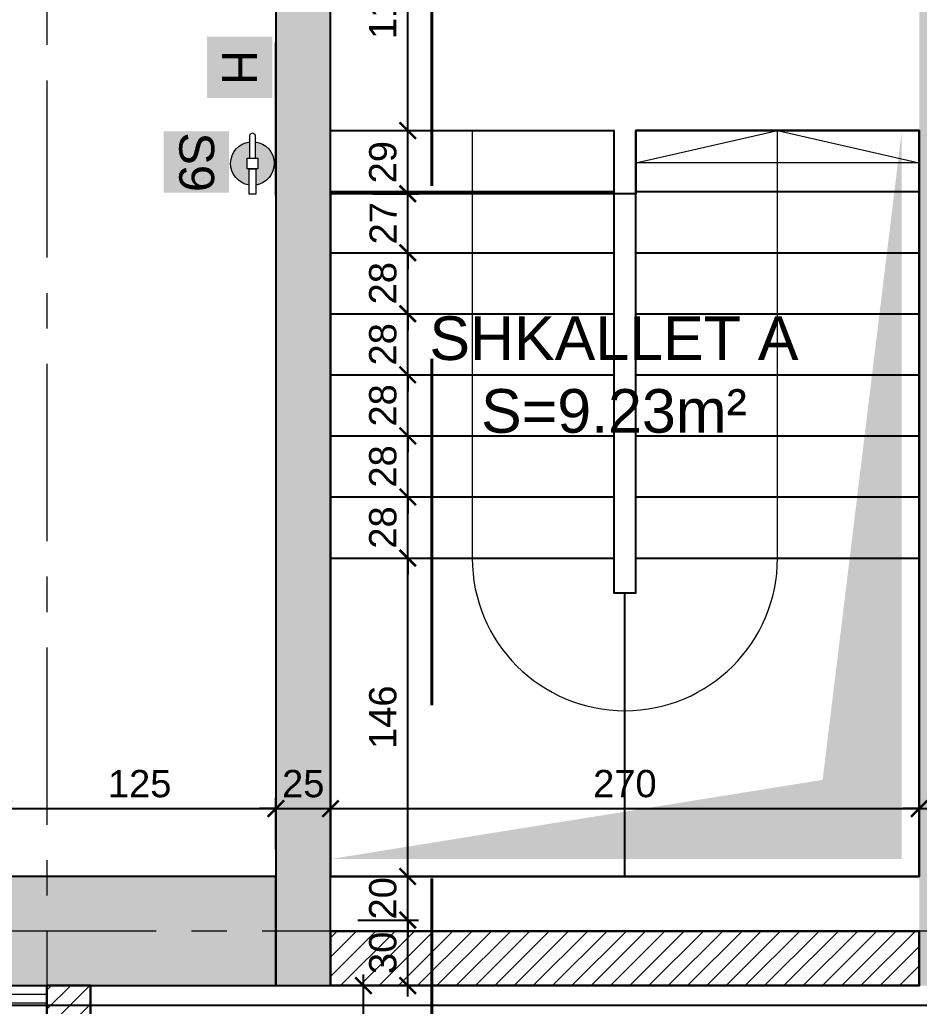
# Model space of a CAD drawing. Header units: centimetres. Extents: x 60496 to 66049, y -55119 to -48212.
# Drawn here: x 62110.5 to 62523, y -52046.9 to -51594.5 of the extents above; entities that cross this region are included whole.
import ezdxf

# ---------------------------------------------------------------- set-up
doc = ezdxf.new("R2010")
doc.units = ezdxf.units.CM
doc.header["$LTSCALE"] = 50
doc.header["$MEASUREMENT"] = 0
for name, pattern in [('AXES', [2, 1.25, -0.25, 0.25, -0.25]), ('CONTINU', [0]), ('DASHED2', [9.525, 6.35, -3.175])]:
    doc.linetypes.add(name, pattern=pattern)
doc.layers.get('0').update_dxf_attribs({"color": 8})
for name, color, linetype, lineweight in [('ARCHITECTE', 252, 'Continuous', 13), ('BETON HACHURE', 253, 'Continuous', 13), ('JOINT JEKTO', 150, 'AXES', 35), ('MACONNERIE COUPE', 7, 'Continuous', 30), ('MACONNERIE HACHURE', 253, 'Continuous', 13)]:
    doc.layers.add(name, color=color, linetype=linetype, lineweight=lineweight)
for name, color, linetype in [('AXES', 10, 'AXES'), ('BETON COUPE', 3, 'CONTINU'), ('BETON TRAME', 252, 'Continuous'), ('BETON VU', 2, 'Continuous'), ('BORD', 5, 'Continuous'), ('COTE 50ème', 1, 'Continuous'), ('OMBRE', 253, 'Continuous'), ('TEXTE', 7, 'Continuous')]:
    doc.layers.add(name, color=color, linetype=linetype)
doc.layers.add('HORS GEL COTE', color=7, linetype='Continuous', lineweight=13, true_color=0x00661a)
doc.layers.add('HYPALON', color=7, linetype='Continuous', true_color=0xffaa00)
doc.styles.add('RS_TEXT_1.50', font='arial.ttf', dxfattribs={"height": 12.5})
doc.styles.add('RS_TXT_50', font='arial.ttf', dxfattribs={"height": 12.5})
doc.linetypes.add('Zigzag', pattern='A,0.0001,[3,PROEJKTI IDEOR - KEMA INVEST1.Shx,S=0.111993,R=0,X=0,Y=-0.035278],-0.2,[131,ltypeshp.shx,S=0.2,R=0,X=-0.2,Y=0],-0.4,[131,ltypeshp.shx,S=0.2,R=180,X=0.2,Y=0],-0.2', length=0.8001)
doc.dimstyles.new('RS_50CM_LINEAIRE', dxfattribs={"dimscale": 5, "dimtxt": 12.5, "dimasz": 1.5, "dimexe": 1, "dimexo": 2.5, "dimgap": 1, "dimtad": 1, "dimdec": 1, "dimrnd": 0.5, "dimdsep": 46, "dimtxsty": 'RS_TXT_50', "dimblk1": 'ARCHTICK', "dimblk2": 'ARCHTICK', "dimsah": 1, "dimcen": 2.5, "dimdle": 1, "dimclrt": 4, "dimadec": 0, "dimazin": 2, "dimtfac": 1, "dimtdec": 1, "dimtix": 1, "dimtmove": 2, "dimatfit": 3, "dimfxl": 1, "dimtolj": 1, "dimtzin": 0, "dimarcsym": 0})

# ---------------------------------------------------------------- blocks, each defined once
blk = doc.blocks.new('A$Ce9568e5d')
at = {"layer": 'AXES', "lineweight": 5, "ltscale": 1.3}
for p, q in [((-495, 1580), (-495, -1344.97)), ((3195, -1150), (-1985, -1150))]:
    blk.add_line(p, q, dxfattribs=at)
blk = doc.blocks.new('_ArchTick')
at = {"color": 0, "linetype": 'ByBlock', "const_width": 0.15}
blk.add_lwpolyline([(-0.5, -0.5), (0.5, 0.5)], dxfattribs=at)
blk = doc.blocks.new('*D1037')
at = {"layer": 'COTE 50ème', "color": 0, "lineweight": -2, "ltscale": 0.5, "transparency": 16777216}
for p, q in [((62036.98, -51992.36), (62036.98, -51477.36)), ((62120.45, -51482.36), (62031.98, -51482.36)), ((62090.45, -51987.36), (62031.98, -51987.36))]:
    blk.add_line(p, q, dxfattribs=at)
at = {"layer": 'Defpoints', "color": 0, "ltscale": 0.5, "transparency": 16777216}
for p in [(62036.98, -51482.36), (62132.95, -51482.36), (62102.95, -51987.36)]:
    blk.add_point(p, dxfattribs=at)
at = {"layer": 'COTE 50ème', "color": 0, "lineweight": -2, "ltscale": 0.5, "transparency": 16777216, "xscale": 7.5, "yscale": 7.5, "zscale": 7.5}
for p, rotation in [((62036.98, -51482.36), 90), ((62036.98, -51987.36), 270)]:
    blk.add_blockref('_ArchTick', p, dxfattribs=dict(at, rotation=rotation))
at = {"layer": 'COTE 50ème', "color": 4, "ltscale": 0.5, "transparency": 16777216, "insert": (62025.6, -51734.86), "char_height": 12.5, "attachment_point": 5, "rotation": 90, "style": 'RS_TXT_50'}
blk.add_mtext('\\A1;505', dxfattribs=at)
blk = doc.blocks.new('*D1224')
at = {"layer": 'COTE 50ème', "color": 0, "lineweight": -2, "ltscale": 0.5, "transparency": 16777216}
for p, q in [((62268.07, -52092.36), (62268.07, -52032.36)), ((62265.45, -52037.36), (62273.07, -52037.36)), ((62192.17, -52087.36), (62273.07, -52087.36))]:
    blk.add_line(p, q, dxfattribs=at)
at = {"layer": 'Defpoints', "color": 0, "ltscale": 0.5, "transparency": 16777216}
for p in [(62252.95, -52037.36), (62268.07, -52037.36), (62179.67, -52087.36)]:
    blk.add_point(p, dxfattribs=at)
at = {"layer": 'COTE 50ème', "color": 0, "lineweight": -2, "ltscale": 0.5, "transparency": 16777216, "xscale": 7.5, "yscale": 7.5, "zscale": 7.5}
for p, rotation in [((62268.07, -52037.36), 90), ((62268.07, -52087.36), 270)]:
    blk.add_blockref('_ArchTick', p, dxfattribs=dict(at, rotation=rotation))
at = {"layer": 'COTE 50ème', "color": 4, "ltscale": 0.5, "transparency": 16777216, "insert": (62256.69, -52062.36), "char_height": 12.5, "attachment_point": 5, "rotation": 90, "style": 'RS_TXT_50'}
blk.add_mtext('\\A1;50', dxfattribs=at)
blk = doc.blocks.new('*D1225')
at = {"layer": 'COTE 50ème', "color": 0, "lineweight": -2, "ltscale": 0.5, "transparency": 16777216}
for p, q in [((62288.39, -52042.36), (62288.39, -52002.36)), ((62265.45, -52007.36), (62293.39, -52007.36)), ((62265.45, -52037.36), (62293.39, -52037.36))]:
    blk.add_line(p, q, dxfattribs=at)
at = {"layer": 'Defpoints', "color": 0, "ltscale": 0.5, "transparency": 16777216}
for p in [(62252.95, -52007.36), (62288.39, -52007.36), (62252.95, -52037.36)]:
    blk.add_point(p, dxfattribs=at)
at = {"layer": 'COTE 50ème', "color": 0, "lineweight": -2, "ltscale": 0.5, "transparency": 16777216, "xscale": 7.5, "yscale": 7.5, "zscale": 7.5}
for p, rotation in [((62288.39, -52007.36), 90), ((62288.39, -52037.36), 270)]:
    blk.add_blockref('_ArchTick', p, dxfattribs=dict(at, rotation=rotation))
at = {"layer": 'COTE 50ème', "color": 4, "ltscale": 0.5, "transparency": 16777216, "insert": (62277, -52022.36), "char_height": 12.5, "attachment_point": 5, "rotation": 90, "style": 'RS_TXT_50'}
blk.add_mtext('\\A1;30', dxfattribs=at)
blk = doc.blocks.new('*D1226')
at = {"layer": 'COTE 50ème', "color": 0, "lineweight": -2, "ltscale": 0.5, "transparency": 16777216}
for p, q in [((62288.39, -51987.36), (62288.39, -51979.86)), ((62265.45, -51987.36), (62293.39, -51987.36)), ((62288.39, -52007.36), (62288.39, -51987.36)), ((62265.45, -52007.36), (62293.39, -52007.36)), ((62288.39, -52007.36), (62288.39, -52014.86))]:
    blk.add_line(p, q, dxfattribs=at)
at = {"layer": 'Defpoints', "color": 0, "ltscale": 0.5, "transparency": 16777216}
for p in [(62252.95, -51987.36), (62288.39, -51987.36), (62252.95, -52007.36)]:
    blk.add_point(p, dxfattribs=at)
at = {"layer": 'COTE 50ème', "color": 0, "lineweight": -2, "ltscale": 0.5, "transparency": 16777216, "xscale": 7.5, "yscale": 7.5, "zscale": 7.5}
for p, rotation in [((62288.39, -51987.36), 270), ((62288.39, -52007.36), 90)]:
    blk.add_blockref('_ArchTick', p, dxfattribs=dict(at, rotation=rotation))
at = {"layer": 'COTE 50ème', "color": 4, "ltscale": 0.5, "transparency": 16777216, "insert": (62277.01, -51997.36), "char_height": 12.5, "attachment_point": 5, "rotation": 90, "style": 'RS_TXT_50'}
blk.add_mtext('\\A1;20', dxfattribs=at)
blk = doc.blocks.new('*D1227')
at = {"layer": 'COTE 50ème', "color": 0, "lineweight": -2, "ltscale": 0.5, "transparency": 16777216}
for p, q in [((62288.39, -51992.36), (62288.39, -51836.36)), ((62265.45, -51841.36), (62293.39, -51841.36)), ((62265.45, -51987.36), (62293.39, -51987.36))]:
    blk.add_line(p, q, dxfattribs=at)
at = {"layer": 'Defpoints', "color": 0, "ltscale": 0.5, "transparency": 16777216}
for p in [(62252.95, -51841.36), (62288.39, -51841.36), (62252.95, -51987.36)]:
    blk.add_point(p, dxfattribs=at)
at = {"layer": 'COTE 50ème', "color": 0, "lineweight": -2, "ltscale": 0.5, "transparency": 16777216, "xscale": 7.5, "yscale": 7.5, "zscale": 7.5}
for p, rotation in [((62288.39, -51841.36), 90), ((62288.39, -51987.36), 270)]:
    blk.add_blockref('_ArchTick', p, dxfattribs=dict(at, rotation=rotation))
at = {"layer": 'COTE 50ème', "color": 4, "ltscale": 0.5, "transparency": 16777216, "insert": (62277.01, -51914.36), "char_height": 12.5, "attachment_point": 5, "rotation": 90, "style": 'RS_TXT_50'}
blk.add_mtext('\\A1;146', dxfattribs=at)
blk = doc.blocks.new('*D1228')
at = {"layer": 'COTE 50ème', "color": 0, "lineweight": -2, "ltscale": 0.5, "transparency": 16777216}
for p, q in [((62288.39, -51813.36), (62288.39, -51805.86)), ((62272.39, -51813.36), (62293.39, -51813.36)), ((62288.39, -51841.36), (62288.39, -51813.36)), ((62265.45, -51841.36), (62293.39, -51841.36)), ((62288.39, -51841.36), (62288.39, -51848.86))]:
    blk.add_line(p, q, dxfattribs=at)
at = {"layer": 'Defpoints', "color": 0, "ltscale": 0.5, "transparency": 16777216}
for p in [(62259.89, -51813.36), (62288.39, -51813.36), (62252.95, -51841.36)]:
    blk.add_point(p, dxfattribs=at)
at = {"layer": 'COTE 50ème', "color": 0, "lineweight": -2, "ltscale": 0.5, "transparency": 16777216, "xscale": 7.5, "yscale": 7.5, "zscale": 7.5}
for p, rotation in [((62288.39, -51813.36), 270), ((62288.39, -51841.36), 90)]:
    blk.add_blockref('_ArchTick', p, dxfattribs=dict(at, rotation=rotation))
at = {"layer": 'COTE 50ème', "color": 4, "ltscale": 0.5, "transparency": 16777216, "insert": (62277.01, -51827.36), "char_height": 12.5, "attachment_point": 5, "rotation": 90, "style": 'RS_TXT_50'}
blk.add_mtext('\\A1;28', dxfattribs=at)
blk = doc.blocks.new('*D1229')
at = {"layer": 'COTE 50ème', "color": 0, "lineweight": -2, "ltscale": 0.5, "transparency": 16777216}
for p, q in [((62288.39, -51785.36), (62288.39, -51777.86)), ((62272.39, -51785.36), (62293.39, -51785.36)), ((62288.39, -51813.36), (62288.39, -51785.36)), ((62272.39, -51813.36), (62293.39, -51813.36)), ((62288.39, -51813.36), (62288.39, -51820.86))]:
    blk.add_line(p, q, dxfattribs=at)
at = {"layer": 'Defpoints', "color": 0, "ltscale": 0.5, "transparency": 16777216}
for p in [(62259.89, -51785.36), (62288.39, -51785.36), (62259.89, -51813.36)]:
    blk.add_point(p, dxfattribs=at)
at = {"layer": 'COTE 50ème', "color": 0, "lineweight": -2, "ltscale": 0.5, "transparency": 16777216, "xscale": 7.5, "yscale": 7.5, "zscale": 7.5}
for p, rotation in [((62288.39, -51785.36), 270), ((62288.39, -51813.36), 90)]:
    blk.add_blockref('_ArchTick', p, dxfattribs=dict(at, rotation=rotation))
at = {"layer": 'COTE 50ème', "color": 4, "ltscale": 0.5, "transparency": 16777216, "insert": (62277.01, -51799.36), "char_height": 12.5, "attachment_point": 5, "rotation": 90, "style": 'RS_TXT_50'}
blk.add_mtext('\\A1;28', dxfattribs=at)
blk = doc.blocks.new('*D1230')
at = {"layer": 'COTE 50ème', "color": 0, "lineweight": -2, "ltscale": 0.5, "transparency": 16777216}
for p, q in [((62288.39, -51757.36), (62288.39, -51749.86)), ((62272.39, -51757.36), (62293.39, -51757.36)), ((62288.39, -51785.36), (62288.39, -51757.36)), ((62272.39, -51785.36), (62293.39, -51785.36)), ((62288.39, -51785.36), (62288.39, -51792.86))]:
    blk.add_line(p, q, dxfattribs=at)
at = {"layer": 'Defpoints', "color": 0, "ltscale": 0.5, "transparency": 16777216}
for p in [(62259.89, -51757.36), (62288.39, -51757.36), (62259.89, -51785.36)]:
    blk.add_point(p, dxfattribs=at)
at = {"layer": 'COTE 50ème', "color": 0, "lineweight": -2, "ltscale": 0.5, "transparency": 16777216, "xscale": 7.5, "yscale": 7.5, "zscale": 7.5}
for p, rotation in [((62288.39, -51757.36), 270), ((62288.39, -51785.36), 90)]:
    blk.add_blockref('_ArchTick', p, dxfattribs=dict(at, rotation=rotation))
at = {"layer": 'COTE 50ème', "color": 4, "ltscale": 0.5, "transparency": 16777216, "insert": (62277.01, -51771.36), "char_height": 12.5, "attachment_point": 5, "rotation": 90, "style": 'RS_TXT_50'}
blk.add_mtext('\\A1;28', dxfattribs=at)
blk = doc.blocks.new('*D1231')
at = {"layer": 'COTE 50ème', "color": 0, "lineweight": -2, "ltscale": 0.5, "transparency": 16777216}
for p, q in [((62288.39, -51729.36), (62288.39, -51721.86)), ((62272.39, -51729.36), (62293.39, -51729.36)), ((62288.39, -51757.36), (62288.39, -51729.36)), ((62272.39, -51757.36), (62293.39, -51757.36)), ((62288.39, -51757.36), (62288.39, -51764.86))]:
    blk.add_line(p, q, dxfattribs=at)
at = {"layer": 'Defpoints', "color": 0, "ltscale": 0.5, "transparency": 16777216}
for p in [(62259.89, -51729.36), (62288.39, -51729.36), (62259.89, -51757.36)]:
    blk.add_point(p, dxfattribs=at)
at = {"layer": 'COTE 50ème', "color": 0, "lineweight": -2, "ltscale": 0.5, "transparency": 16777216, "xscale": 7.5, "yscale": 7.5, "zscale": 7.5}
for p, rotation in [((62288.39, -51729.36), 270), ((62288.39, -51757.36), 90)]:
    blk.add_blockref('_ArchTick', p, dxfattribs=dict(at, rotation=rotation))
at = {"layer": 'COTE 50ème', "color": 4, "ltscale": 0.5, "transparency": 16777216, "insert": (62277.01, -51743.36), "char_height": 12.5, "attachment_point": 5, "rotation": 90, "style": 'RS_TXT_50'}
blk.add_mtext('\\A1;28', dxfattribs=at)
blk = doc.blocks.new('*D1195')
at = {"layer": 'COTE 50ème', "color": 0, "lineweight": -2, "ltscale": 0.5, "transparency": 16777216}
for p, q in [((62288.39, -51701.36), (62288.39, -51693.86)), ((62272.39, -51701.36), (62293.39, -51701.36)), ((62288.39, -51729.36), (62288.39, -51701.36)), ((62272.39, -51729.36), (62293.39, -51729.36)), ((62288.39, -51729.36), (62288.39, -51736.86))]:
    blk.add_line(p, q, dxfattribs=at)
at = {"layer": 'Defpoints', "color": 0, "ltscale": 0.5, "transparency": 16777216}
for p in [(62259.89, -51701.36), (62288.39, -51701.36), (62259.89, -51729.36)]:
    blk.add_point(p, dxfattribs=at)
at = {"layer": 'COTE 50ème', "color": 0, "lineweight": -2, "ltscale": 0.5, "transparency": 16777216, "xscale": 7.5, "yscale": 7.5, "zscale": 7.5}
for p, rotation in [((62288.39, -51701.36), 270), ((62288.39, -51729.36), 90)]:
    blk.add_blockref('_ArchTick', p, dxfattribs=dict(at, rotation=rotation))
at = {"layer": 'COTE 50ème', "color": 4, "ltscale": 0.5, "transparency": 16777216, "insert": (62277.01, -51715.36), "char_height": 12.5, "attachment_point": 5, "rotation": 90, "style": 'RS_TXT_50'}
blk.add_mtext('\\A1;28', dxfattribs=at)
blk = doc.blocks.new('*D1196')
at = {"layer": 'COTE 50ème', "color": 0, "lineweight": -2, "ltscale": 0.5, "transparency": 16777216}
for p, q in [((62288.39, -51674.36), (62288.39, -51666.86)), ((62272.39, -51674.36), (62293.39, -51674.36)), ((62288.39, -51701.36), (62288.39, -51674.36)), ((62272.39, -51701.36), (62293.39, -51701.36)), ((62288.39, -51701.36), (62288.39, -51708.86))]:
    blk.add_line(p, q, dxfattribs=at)
at = {"layer": 'Defpoints', "color": 0, "ltscale": 0.5, "transparency": 16777216}
for p in [(62259.89, -51674.36), (62288.39, -51674.36), (62259.89, -51701.36)]:
    blk.add_point(p, dxfattribs=at)
at = {"layer": 'COTE 50ème', "color": 0, "lineweight": -2, "ltscale": 0.5, "transparency": 16777216, "xscale": 7.5, "yscale": 7.5, "zscale": 7.5}
for p, rotation in [((62288.39, -51674.36), 270), ((62288.39, -51701.36), 90)]:
    blk.add_blockref('_ArchTick', p, dxfattribs=dict(at, rotation=rotation))
at = {"layer": 'COTE 50ème', "color": 4, "ltscale": 0.5, "transparency": 16777216, "insert": (62277.11, -51687.86), "char_height": 12.5, "attachment_point": 5, "rotation": 90, "style": 'RS_TXT_50'}
blk.add_mtext('\\A1;27', dxfattribs=at)
blk = doc.blocks.new('*D1197')
at = {"layer": 'COTE 50ème', "color": 0, "lineweight": -2, "ltscale": 0.5, "transparency": 16777216}
for p, q in [((62288.39, -51679.36), (62288.39, -51640.36)), ((62272.39, -51645.36), (62293.39, -51645.36)), ((62272.39, -51674.36), (62293.39, -51674.36))]:
    blk.add_line(p, q, dxfattribs=at)
at = {"layer": 'Defpoints', "color": 0, "ltscale": 0.5, "transparency": 16777216}
for p in [(62259.89, -51645.36), (62288.39, -51645.36), (62259.89, -51674.36)]:
    blk.add_point(p, dxfattribs=at)
at = {"layer": 'COTE 50ème', "color": 0, "lineweight": -2, "ltscale": 0.5, "transparency": 16777216, "xscale": 7.5, "yscale": 7.5, "zscale": 7.5}
for p, rotation in [((62288.39, -51645.36), 90), ((62288.39, -51674.36), 270)]:
    blk.add_blockref('_ArchTick', p, dxfattribs=dict(at, rotation=rotation))
at = {"layer": 'COTE 50ème', "color": 4, "ltscale": 0.5, "transparency": 16777216, "insert": (62277.01, -51659.86), "char_height": 12.5, "attachment_point": 5, "rotation": 90, "style": 'RS_TXT_50'}
blk.add_mtext('\\A1;29', dxfattribs=at)
blk = doc.blocks.new('*D1198')
at = {"layer": 'COTE 50ème', "color": 0, "lineweight": -2, "ltscale": 0.5, "transparency": 16777216}
for p, q in [((62288.39, -51650.36), (62288.39, -51527.36)), ((62265.45, -51532.36), (62293.39, -51532.36)), ((62272.39, -51645.36), (62293.39, -51645.36))]:
    blk.add_line(p, q, dxfattribs=at)
at = {"layer": 'Defpoints', "color": 0, "ltscale": 0.5, "transparency": 16777216}
for p in [(62252.95, -51532.36), (62288.39, -51532.36), (62259.89, -51645.36)]:
    blk.add_point(p, dxfattribs=at)
at = {"layer": 'COTE 50ème', "color": 0, "lineweight": -2, "ltscale": 0.5, "transparency": 16777216, "xscale": 7.5, "yscale": 7.5, "zscale": 7.5}
for p, rotation in [((62288.39, -51532.36), 90), ((62288.39, -51645.36), 270)]:
    blk.add_blockref('_ArchTick', p, dxfattribs=dict(at, rotation=rotation))
at = {"layer": 'COTE 50ème', "color": 4, "ltscale": 0.5, "transparency": 16777216, "insert": (62277, -51588.86), "char_height": 12.5, "attachment_point": 5, "rotation": 90, "style": 'RS_TXT_50'}
blk.add_mtext('\\A1;113', dxfattribs=at)
blk = doc.blocks.new('*D1140')
at = {"layer": 'COTE 50ème', "color": 0, "lineweight": -2, "ltscale": 0.5, "transparency": 16777216}
for p, q in [((62102.95, -51974.86), (62102.95, -51951.24)), ((62227.95, -51974.86), (62227.95, -51951.24)), ((62097.95, -51956.24), (62232.95, -51956.24))]:
    blk.add_line(p, q, dxfattribs=at)
at = {"layer": 'Defpoints', "color": 0, "ltscale": 0.5, "transparency": 16777216}
for p in [(62227.95, -51956.24), (62102.95, -51987.36), (62227.95, -51987.36)]:
    blk.add_point(p, dxfattribs=at)
at = {"layer": 'COTE 50ème', "color": 0, "lineweight": -2, "ltscale": 0.5, "transparency": 16777216, "xscale": 7.5, "yscale": 7.5, "zscale": 7.5, "rotation": 180}
blk.add_blockref('_ArchTick', (62102.95, -51956.24), dxfattribs=at)
at = {"layer": 'COTE 50ème', "color": 0, "lineweight": -2, "ltscale": 0.5, "transparency": 16777216, "xscale": 7.5, "yscale": 7.5, "zscale": 7.5}
blk.add_blockref('_ArchTick', (62227.95, -51956.24), dxfattribs=at)
at = {"layer": 'COTE 50ème', "color": 4, "ltscale": 0.5, "transparency": 16777216, "insert": (62165.45, -51944.85), "char_height": 12.5, "attachment_point": 5, "style": 'RS_TXT_50'}
blk.add_mtext('\\A1;125', dxfattribs=at)
blk = doc.blocks.new('*D1141')
at = {"layer": 'COTE 50ème', "color": 0, "lineweight": -2, "ltscale": 0.5, "transparency": 16777216}
for p, q in [((62227.95, -51974.86), (62227.95, -51951.24)), ((62252.95, -51974.86), (62252.95, -51951.24)), ((62227.95, -51956.24), (62220.45, -51956.24)), ((62227.95, -51956.24), (62252.95, -51956.24)), ((62252.95, -51956.24), (62260.45, -51956.24))]:
    blk.add_line(p, q, dxfattribs=at)
at = {"layer": 'Defpoints', "color": 0, "ltscale": 0.5, "transparency": 16777216}
for p in [(62252.95, -51956.24), (62227.95, -51987.36), (62252.95, -51987.36)]:
    blk.add_point(p, dxfattribs=at)
at = {"layer": 'COTE 50ème', "color": 0, "lineweight": -2, "ltscale": 0.5, "transparency": 16777216, "xscale": 7.5, "yscale": 7.5, "zscale": 7.5}
blk.add_blockref('_ArchTick', (62227.95, -51956.24), dxfattribs=at)
at = {"layer": 'COTE 50ème', "color": 0, "lineweight": -2, "ltscale": 0.5, "transparency": 16777216, "xscale": 7.5, "yscale": 7.5, "zscale": 7.5, "rotation": 180}
blk.add_blockref('_ArchTick', (62252.95, -51956.24), dxfattribs=at)
at = {"layer": 'COTE 50ème', "color": 4, "ltscale": 0.5, "transparency": 16777216, "insert": (62240.45, -51944.85), "char_height": 12.5, "attachment_point": 5, "style": 'RS_TXT_50'}
blk.add_mtext('\\A1;25', dxfattribs=at)
blk = doc.blocks.new('*D1142')
at = {"layer": 'COTE 50ème', "color": 0, "lineweight": -2, "ltscale": 0.5, "transparency": 16777216}
for p, q in [((62252.95, -51974.86), (62252.95, -51951.24)), ((62522.95, -51974.86), (62522.95, -51951.24)), ((62247.95, -51956.24), (62527.95, -51956.24))]:
    blk.add_line(p, q, dxfattribs=at)
at = {"layer": 'Defpoints', "color": 0, "ltscale": 0.5, "transparency": 16777216}
for p in [(62522.95, -51956.24), (62252.95, -51987.36), (62522.95, -51987.36)]:
    blk.add_point(p, dxfattribs=at)
at = {"layer": 'COTE 50ème', "color": 0, "lineweight": -2, "ltscale": 0.5, "transparency": 16777216, "xscale": 7.5, "yscale": 7.5, "zscale": 7.5, "rotation": 180}
blk.add_blockref('_ArchTick', (62252.95, -51956.24), dxfattribs=at)
at = {"layer": 'COTE 50ème', "color": 0, "lineweight": -2, "ltscale": 0.5, "transparency": 16777216, "xscale": 7.5, "yscale": 7.5, "zscale": 7.5}
blk.add_blockref('_ArchTick', (62522.95, -51956.24), dxfattribs=at)
at = {"layer": 'COTE 50ème', "color": 4, "ltscale": 0.5, "transparency": 16777216, "insert": (62387.95, -51944.85), "char_height": 12.5, "attachment_point": 5, "style": 'RS_TXT_50'}
blk.add_mtext('\\A1;270', dxfattribs=at)
blk = doc.blocks.new('*D1143')
at = {"layer": 'COTE 50ème', "color": 0, "lineweight": -2, "ltscale": 0.5, "transparency": 16777216}
for p, q in [((62522.95, -51974.86), (62522.95, -51951.24)), ((62547.95, -51974.86), (62547.95, -51951.24)), ((62522.95, -51956.24), (62515.45, -51956.24)), ((62522.95, -51956.24), (62547.95, -51956.24)), ((62547.95, -51956.24), (62555.45, -51956.24))]:
    blk.add_line(p, q, dxfattribs=at)
at = {"layer": 'Defpoints', "color": 0, "ltscale": 0.5, "transparency": 16777216}
for p in [(62547.95, -51956.24), (62522.95, -51987.36), (62547.95, -51987.36)]:
    blk.add_point(p, dxfattribs=at)
at = {"layer": 'COTE 50ème', "color": 0, "lineweight": -2, "ltscale": 0.5, "transparency": 16777216, "xscale": 7.5, "yscale": 7.5, "zscale": 7.5}
blk.add_blockref('_ArchTick', (62522.95, -51956.24), dxfattribs=at)
at = {"layer": 'COTE 50ème', "color": 0, "lineweight": -2, "ltscale": 0.5, "transparency": 16777216, "xscale": 7.5, "yscale": 7.5, "zscale": 7.5, "rotation": 180}
blk.add_blockref('_ArchTick', (62547.95, -51956.24), dxfattribs=at)
at = {"layer": 'COTE 50ème', "color": 4, "ltscale": 0.5, "transparency": 16777216, "insert": (62535.45, -51944.85), "char_height": 12.5, "attachment_point": 5, "style": 'RS_TXT_50'}
blk.add_mtext('\\A1;25', dxfattribs=at)

msp = doc.modelspace()

# ---------------------------------------------------------------- hatches: boundary and pattern name
at = {"layer": 'BETON HACHURE', "transparency": 33554585}
h = msp.add_hatch(dxfattribs=at)
h.set_pattern_fill('ANSI37', color=256, scale=50, angle=270, style=0)
h.set_pattern_definition([(315, (-1160.4855, 19655.393), (4.4194174, 4.4194174), []), (45, (-1160.4855, 19655.393), (-4.4194174, 4.4194174), [])])
h.paths.add_polyline_path([(62772.95, -51847.22), (62797.95, -51847.22), (62797.95, -52172.22), (62772.95, -52172.22)], flags=0)
h.paths.add_polyline_path([(62772.95, -51847.22), (62797.95, -51847.22), (62797.95, -52172.22), (62772.95, -52172.22)], flags=0)
h.paths.add_polyline_path([(64952.95, -51987.36), (64952.95, -52037.36), (65032.95, -52037.36), (65032.95, -51987.36)], flags=0)
h.paths.add_polyline_path([(64572.95, -51987.36), (64572.95, -52037.36), (64652.95, -52037.36), (64652.95, -51987.36)], flags=0)
edge = h.paths.add_edge_path(flags=0)
edge.add_arc((64612.95, -50672.36), 40, 0, 360)
edge = h.paths.add_edge_path(flags=0)
edge.add_arc((64612.95, -49997.36), 40, 0, 360)
edge = h.paths.add_edge_path(flags=0)
edge.add_arc((64612.95, -51272.36), 40, 0, 360)
h.paths.add_polyline_path([(65692.87, -49527.22), (61269.11, -49527.22), (60879.82, -54263.92), (65445.45, -54713.51), (65692.87, -54713.51)])
edge = h.paths.add_edge_path(flags=0)
edge.add_arc((64612.95, -51272.36), 40, 0, 360)
h.paths.add_polyline_path([(63397.95, -49552.22), (63397.95, -49972.36), (63422.95, -49972.36), (63422.95, -49552.22), (64992.96, -49552.22), (64992.95, -51312.36), (65032.95, -51312.36), (65032.95, -49552.22), (65667.87, -49552.22), (65667.87, -53452.22), (65032.95, -53452.22), (65032.95, -52057.36), (64992.95, -52057.36), (64992.95, -53477.22), (65667.87, -53477.22), (65667.87, -54685.93), (65459.18, -54688.51), (64660.45, -54610.07), (64660.45, -54122.36), (64635.45, -54122.36), (64635.45, -54607.62), (63330.45, -54479.46), (63330.45, -54122.36), (63305.45, -54122.36), (63305.45, -54477.01), (62117.95, -54360.39), (62117.95, -54122.36), (62067.95, -54122.36), (62067.95, -54355.48), (60906.75, -54241.45), (61082.14, -52107.36), (61287.95, -52107.36), (61287.95, -52057.36), (61086.25, -52057.36), (61088.1, -52037.36), (61287.95, -52037.36), (61287.95, -51987.36), (61092.01, -51987.36), (61148.71, -51297.36), (61287.95, -51297.36), (61287.95, -51247.36), (61152.82, -51247.36), (61198.03, -50697.36), (61287.95, -50697.36), (61287.95, -50647.36), (61202.13, -50647.36), (61292.14, -49552.22), (62070.45, -49552.22), (62070.45, -49972.36), (62095.45, -49972.36), (62095.45, -49552.22)], flags=16)
h.paths.add_polyline_path([(64572.95, -51232.36), (64572.95, -51312.36), (64652.95, -51312.36), (64652.95, -51232.36)], flags=0)
at = {"layer": 'BETON TRAME', "transparency": 33554559}
h = msp.add_hatch(color=256, dxfattribs=at)
h.dxf.hatch_style = 1
h.paths.add_polyline_path([(62157.95, -51297.36), (62122.95, -51297.36), (62122.95, -50647.36), (62157.95, -50647.36), (62157.95, -50822.36), (62617.95, -50822.36), (62617.95, -50647.36), (62652.95, -50647.36), (62652.95, -51297.36), (62617.95, -51297.36), (62617.95, -50862.36), (62407.95, -50862.36), (62407.95, -51192.36), (62367.95, -51192.36), (62367.95, -50862.36), (62157.95, -50862.36)])
h.paths.add_polyline_path([(61287.95, -49972.36), (61287.95, -50022.36), (61437.95, -50022.36), (61437.95, -49972.36)])
h.paths.add_polyline_path([(62007.95, -49972.36), (62007.95, -50022.36), (62157.95, -50022.36), (62157.95, -49972.36)])
h.paths.add_polyline_path([(62617.95, -49972.36), (62617.95, -50022.36), (62767.95, -50022.36), (62767.95, -49972.36)])
h.paths.add_polyline_path([(63337.95, -49972.36), (63337.95, -50022.36), (63487.95, -50022.36), (63487.95, -49972.36)])
h.paths.add_polyline_path([(63337.95, -50647.36), (63337.95, -50697.36), (63487.95, -50697.36), (63487.95, -50647.36)])
h.paths.add_polyline_path([(61287.95, -50647.36), (61287.95, -50697.36), (61437.95, -50697.36), (61437.95, -50647.36)])
h.paths.add_polyline_path([(61287.95, -51247.36), (61287.95, -51297.36), (61437.95, -51297.36), (61437.95, -51247.36)])
h.paths.add_polyline_path([(63337.95, -51247.36), (63337.95, -51297.36), (63487.95, -51297.36), (63487.95, -51247.36)])
h.paths.add_polyline_path([(63337.95, -51987.36), (63337.95, -52037.36), (63487.95, -52037.36), (63487.95, -51987.36)])
h.paths.add_polyline_path([(61437.95, -52037.36), (61437.95, -51987.36), (61287.95, -51987.36), (61287.95, -52037.36)])
h.paths.add_polyline_path([(62102.95, -51987.36), (62102.95, -52037.36), (62227.95, -52037.36), (62227.95, -51987.36)])
h.paths.add_polyline_path([(62547.95, -51987.36), (62547.95, -52037.36), (62672.95, -52037.36), (62672.95, -51987.36)])
h.paths.add_polyline_path([(62522.95, -52037.36), (62547.95, -52037.36), (62547.95, -51532.36), (62522.95, -51532.36)])
h.paths.add_polyline_path([(62227.95, -52037.36), (62252.95, -52037.36), (62252.95, -51532.36), (62227.95, -51532.36)])
at = {"layer": 'HYPALON', "linetype": 'Continuous', "lineweight": 0, "true_color": 0xed1f24}
for points in [[(62196.27, -51602.36), (62196.27, -51630.5), (62226.24, -51630.5), (62226.24, -51602.36)], [(62176.52, -51645.76), (62176.52, -51673.9), (62206.48, -51673.9), (62206.48, -51645.76)]]:
    msp.add_hatch(color=240, dxfattribs=at).paths.add_polyline_path(points)
h = msp.add_hatch(color=240, dxfattribs=at)
edge = h.paths.add_edge_path()
edge.add_ellipse((62217.18, -51660.47), major_axis=(7.07, 7.07), ratio=1, start_angle=233.6269, end_angle=398.1079)
edge.add_line((62218.38, -51650.55), (62218.38, -51657.97))
edge.add_line((62218.38, -51657.97), (62219.68, -51657.97))
edge.add_line((62219.68, -51657.97), (62219.68, -51662.97))
edge.add_line((62219.68, -51662.97), (62218.68, -51662.97))
edge.add_line((62218.68, -51662.97), (62218.68, -51670.36))
edge = h.paths.add_edge_path()
edge.add_line((62214.68, -51657.97), (62215.98, -51657.97))
edge.add_line((62215.98, -51657.97), (62215.98, -51650.55))
edge.add_ellipse((62217.18, -51660.47), major_axis=(-7.07, 7.07), ratio=1, start_angle=-38.1079, end_angle=126.3731)
edge.add_line((62215.68, -51670.36), (62215.68, -51662.97))
edge.add_line((62215.68, -51662.97), (62214.68, -51662.97))
edge.add_line((62214.68, -51662.97), (62214.68, -51657.97))
at = {"layer": 'MACONNERIE HACHURE'}
h = msp.add_hatch(dxfattribs=at)
h.set_pattern_fill('ANSI31', color=256, scale=50, style=0)
h.set_pattern_definition([(45, (0, 9369.2044), (-4.4194174, 4.4194174), [])])
h.paths.add_polyline_path([(61287.95, -54067.36), (61312.95, -54067.36), (61312.95, -54083.38), (61287.95, -54083.63)])
h.paths.add_polyline_path([(62267.95, -50672.36), (62617.95, -50672.36), (62617.95, -50647.36), (62267.95, -50647.36)])
h.paths.add_polyline_path([(62167.95, -50672.36), (62157.95, -50672.36), (62157.95, -50647.36), (62167.95, -50647.36)])
h.paths.add_polyline_path([(63492.95, -53447.36), (63852.95, -53447.36), (63852.95, -53422.36), (63492.95, -53422.36)])
h.paths.add_polyline_path([(63402.95, -53447.36), (63392.95, -53447.36), (63392.95, -53422.36), (63402.95, -53422.36)])
h.paths.add_polyline_path([(62252.95, -52037.36), (62522.95, -52037.36), (62522.95, -52012.36), (62252.95, -52012.36)])
h.paths.add_polyline_path([(63487.95, -52082.36), (63757.95, -52082.36), (63757.95, -52057.36), (63487.95, -52057.36)])
h.paths.add_polyline_path([(61175.41, -53887.22), (60935.87, -53887.22), (60937.92, -53862.22), (61175.41, -53862.22)])
h.paths.add_polyline_path([(61287.95, -54017.36), (61287.95, -53887.22), (61265.41, -53887.22), (61265.41, -53862.22), (61312.95, -53862.22), (61312.95, -54017.36)])
h.paths.add_polyline_path([(61287.95, -54173.63), (61312.95, -54173.63), (61312.95, -54281.34), (61287.95, -54278.88)])
h.paths.add_polyline_path([(60919.84, -54067.36), (60921.89, -54042.36), (61287.95, -54042.36), (61287.95, -54067.36)])
h.paths.add_polyline_path([(65012.95, -52057.36), (65032.95, -52057.36), (65032.95, -52037.36), (65012.95, -52037.36)])
h.paths.add_polyline_path([(63467.95, -52057.36), (63487.95, -52057.36), (63487.95, -52037.36), (63467.95, -52037.36)])
h.paths.add_polyline_path([(62652.95, -52057.36), (62672.95, -52057.36), (62672.95, -52037.36), (62652.95, -52037.36)])
h.paths.add_polyline_path([(62122.95, -52087.36), (62142.95, -52087.36), (62142.95, -52037.36), (62122.95, -52037.36)])
h.paths.add_polyline_path([(63085.45, -51987.36), (63085.45, -52097.36), (63105.45, -52097.36), (63105.45, -52007.36), (63337.95, -52007.36), (63337.95, -51987.36)])
h.paths.add_polyline_path([(63085.45, -52297.36), (63105.45, -52297.36), (63105.45, -52217.36), (63462.95, -52217.36), (63462.95, -52197.36), (63105.45, -52197.36), (63105.45, -52187.36), (63085.45, -52187.36)])
h.paths.add_polyline_path([(63085.45, -52497.36), (63105.45, -52497.36), (63105.45, -52417.36), (63462.95, -52417.36), (63462.95, -52397.36), (63105.45, -52397.36), (63105.45, -52387.36), (63085.45, -52387.36)])
h.paths.add_polyline_path([(62925.45, -52797.36), (62925.45, -52787.36), (62905.45, -52787.36), (62905.45, -52797.36), (62672.95, -52797.36), (62672.95, -52817.36), (63357.95, -52817.36), (63357.95, -52797.36), (63105.45, -52797.36), (63105.45, -52787.36), (63085.45, -52787.36), (63085.45, -52797.36)])
h.paths.add_polyline_path([(62925.45, -52697.36), (62925.45, -52587.36), (62905.45, -52587.36), (62905.45, -52597.36), (62542.95, -52597.36), (62542.95, -52617.36), (62905.45, -52617.36), (62905.45, -52697.36)])
h.paths.add_polyline_path([(62925.45, -52497.36), (62925.45, -52387.36), (62905.45, -52387.36), (62905.45, -52397.36), (62542.95, -52397.36), (62542.95, -52417.36), (62905.45, -52417.36), (62905.45, -52497.36)])
h.paths.add_polyline_path([(62925.45, -52187.36), (62905.45, -52187.36), (62905.45, -52197.36), (62542.95, -52197.36), (62542.95, -52217.36), (62905.45, -52217.36), (62905.45, -52297.36), (62925.45, -52297.36)])
h.paths.add_polyline_path([(62925.45, -51977.36), (62905.45, -51977.36), (62905.45, -51987.36), (62672.95, -51987.36), (62672.95, -52007.36), (62905.45, -52007.36), (62905.45, -52097.36), (62925.45, -52097.36)])
h.paths.add_polyline_path([(62905.45, -51887.36), (62925.45, -51887.36), (62925.45, -51777.36), (62905.45, -51777.36), (62905.45, -51787.36), (62547.95, -51787.36), (62547.95, -51807.36), (62905.45, -51807.36)])
h.paths.add_polyline_path([(63852.95, -52777.36), (63877.95, -52777.36), (63877.95, -52797.36), (63852.95, -52797.36)])
h.paths.add_polyline_path([(62617.95, -51317.36), (62642.95, -51317.36), (62642.95, -51297.36), (62617.95, -51297.36)])
h.paths.add_polyline_path([(63852.95, -52677.36), (63852.95, -52637.36), (63757.95, -52637.36), (63757.95, -52562.36), (63782.95, -52562.36), (63782.95, -52627.36), (63852.95, -52627.36), (63852.95, -52541.36), (63782.95, -52541.36), (63782.95, -52516.36), (63877.95, -52516.36), (63877.95, -52677.36)])
h.paths.add_polyline_path([(62617.95, -51417.36), (62617.95, -51457.36), (62522.95, -51457.36), (62522.95, -51532.36), (62547.95, -51532.36), (62547.95, -51467.36), (62617.95, -51467.36), (62617.95, -51553.36), (62547.95, -51553.36), (62547.95, -51578.36), (62905.45, -51578.36), (62905.45, -51687.36), (62925.45, -51687.36), (62925.45, -51558.36), (62642.95, -51558.36), (62642.95, -51417.36)])
h.paths.add_polyline_path([(64672.95, -51934.86), (64652.95, -51934.86), (64652.95, -52037.36), (64952.95, -52037.36), (64952.95, -52017.36), (64672.95, -52017.36)])
h.paths.add_polyline_path([(64672.95, -51334.86), (64652.95, -51334.86), (64652.95, -51232.36), (64992.95, -51232.37), (64992.95, -51252.36), (64672.95, -51252.36)])
h.paths.add_polyline_path([(62522.95, -53323.39), (62542.95, -53323.39), (62542.95, -52847.36), (62522.95, -52847.36)])
h.paths.add_polyline_path([(62097.95, -53222.36), (62117.95, -53222.36), (62117.95, -52927.36), (62097.95, -52927.36)])
h.paths.add_polyline_path([(62201.29, -51192.36), (62157.95, -51192.36), (62157.95, -51152.36), (62201.29, -51152.36)])
h.paths.add_polyline_path([(62367.95, -51192.36), (62327.95, -51192.36), (62327.95, -51152.36), (62367.95, -51152.36)])
h.paths.add_polyline_path([(62574.62, -51192.36), (62617.95, -51192.36), (62617.95, -51152.36), (62574.62, -51152.36)])
h.paths.add_polyline_path([(62407.95, -51192.36), (62447.95, -51192.36), (62447.95, -51152.36), (62407.95, -51152.36)])
h.paths.add_polyline_path([(63809.62, -52902.36), (63852.95, -52902.36), (63852.95, -52942.36), (63809.62, -52942.36)])
h.paths.add_polyline_path([(63642.95, -52902.36), (63682.95, -52902.36), (63682.95, -52942.36), (63642.95, -52942.36)])
h.paths.add_polyline_path([(63436.29, -52902.36), (63392.95, -52902.36), (63392.95, -52942.36), (63436.29, -52942.36)])
h.paths.add_polyline_path([(63602.95, -52902.36), (63562.95, -52902.36), (63562.95, -52942.36), (63602.95, -52942.36)])
h.paths.add_polyline_path([(62356.29, -52412.36), (62332.95, -52412.36), (62332.95, -52392.36), (62356.29, -52392.36)])
h.paths.add_polyline_path([(62522.95, -52412.36), (62482.95, -52412.36), (62482.95, -52392.36), (62522.95, -52392.36)])
h.paths.add_polyline_path([(62141.29, -52412.36), (62117.95, -52412.36), (62117.95, -52392.36), (62141.29, -52392.36)])
h.paths.add_polyline_path([(62307.95, -52412.36), (62267.95, -52412.36), (62267.95, -52392.36), (62307.95, -52392.36)])
h.paths.add_polyline_path([(62097.95, -52518.36), (62117.95, -52518.36), (62117.95, -52412.36), (62097.95, -52412.36)])
h.paths.add_polyline_path([(62097.95, -52797.36), (62117.95, -52797.36), (62117.95, -52737.36), (62097.95, -52737.36)])
h.paths.add_polyline_path([(62522.95, -52797.36), (62542.95, -52797.36), (62542.95, -52412.36), (62522.95, -52412.36)])
h.paths.add_polyline_path([(63392.95, -52797.36), (63392.95, -52637.36), (63487.95, -52637.36), (63487.95, -52562.36), (63462.95, -52562.36), (63462.95, -52627.36), (63392.95, -52627.36), (63392.95, -52541.36), (63462.95, -52541.36), (63462.95, -52516.36), (63367.95, -52516.36), (63367.95, -52597.36), (63105.45, -52597.36), (63105.45, -52587.36), (63085.45, -52587.36), (63085.45, -52697.36), (63105.45, -52697.36), (63105.45, -52617.36), (63367.95, -52617.36), (63367.95, -52797.36)])
h.paths.add_polyline_path([(62157.95, -51297.36), (62157.95, -51457.36), (62252.95, -51457.36), (62252.95, -51532.36), (62227.95, -51532.36), (62227.95, -51467.36), (62157.95, -51467.36), (62157.95, -51553.36), (62227.95, -51553.36), (62227.95, -51578.36), (62132.95, -51578.36), (62132.95, -51297.36)])

# ---------------------------------------------------------------- linework, layer by layer
at = {"layer": 'ARCHITECTE'}
msp.add_lwpolyline([(62317.95, -51645.36), (62317.95, -51841.36, 1), (62457.95, -51841.36), (62457.95, -51645.36), (62522.95, -51660.15), (62392.95, -51660.15), (62457.95, -51645.36)], format="xyb", dxfattribs=at)
at = {"layer": 'BETON COUPE'}
for points in [[(62227.95, -52037.36), (62252.95, -52037.36), (62252.95, -51532.36), (62227.95, -51532.36)], [(62102.95, -51987.36), (62102.95, -52037.36), (62227.95, -52037.36), (62227.95, -51987.36)]]:
    msp.add_lwpolyline(points, close=True, dxfattribs=at)
at = {"layer": 'BETON VU'}
msp.add_lwpolyline([(62252.95, -51645.36), (62382.95, -51645.36), (62382.95, -51857.36), (62392.95, -51857.36), (62392.95, -51645.36), (62522.95, -51645.36), (62522.95, -51987.36), (62252.95, -51987.36)], close=True, dxfattribs=at)
for points in [[(62252.95, -51673.36), (62382.95, -51673.36)], [(62392.95, -51673.36), (62522.95, -51673.36)], [(62252.95, -51701.36), (62382.95, -51701.36)], [(62392.95, -51701.36), (62522.95, -51701.36)], [(62252.95, -51729.36), (62382.95, -51729.36)], [(62392.95, -51729.36), (62522.95, -51729.36)], [(62252.95, -51757.36), (62382.95, -51757.36)], [(62392.95, -51757.36), (62522.95, -51757.36)], [(62252.95, -51785.36), (62382.95, -51785.36)], [(62392.95, -51785.36), (62522.95, -51785.36)], [(62252.95, -51813.36), (62382.95, -51813.36)], [(62392.95, -51813.36), (62522.95, -51813.36)], [(62252.95, -51841.36), (62382.95, -51841.36)], [(62392.95, -51841.36), (62522.95, -51841.36)], [(62387.95, -51987.36), (62387.95, -51857.36)]]:
    msp.add_lwpolyline(points, dxfattribs=at)
at = {"layer": 'BORD'}
for points in [[(65692.87, -52046.35), (65692.87, -49527.22), (61269.11, -49527.22), (61062.07, -52046.35)], [(62252.95, -51987.36), (62522.95, -51987.36), (62522.95, -51645.36), (62392.95, -51645.36), (62392.95, -51674.36), (62252.95, -51674.36)]]:
    msp.add_lwpolyline(points, close=True, dxfattribs=at)
at = {"layer": 'HORS GEL COTE', "linetype": 'DASHED2', "lineweight": 40, "ltscale": 0.5}
msp.add_line((62299.43, -49130.71), (62299.43, -54862.41), dxfattribs=at)
at = {"layer": 'HYPALON'}
msp.add_line((62227.95, -51674.96), (62227.95, -51604.96), dxfattribs=at)
at = {"layer": 'HYPALON', "color": 240, "linetype": 'Continuous', "lineweight": 0, "true_color": 0xed1f24}
for p, q in [((62215.98, -51657.97), (62215.98, -51647.67)), ((62218.38, -51647.67), (62218.38, -51657.97)), ((62214.68, -51662.97), (62214.68, -51657.97)), ((62214.68, -51657.97), (62219.68, -51657.97)), ((62219.68, -51657.97), (62219.68, -51662.97)), ((62219.68, -51662.97), (62214.68, -51662.97)), ((62215.68, -51674.47), (62215.68, -51662.97)), ((62215.68, -51662.97), (62218.68, -51662.97)), ((62218.68, -51662.97), (62218.68, -51674.47)), ((62218.68, -51674.47), (62215.68, -51674.47))]:
    msp.add_line(p, q, dxfattribs=at)
at = {"layer": 'HYPALON', "color": 240, "linetype": 'Continuous', "lineweight": 0, "true_color": 0xed1f24, "extrusion": (0, 0, -1)}
for centre, major_axis, start_param, end_param in [((62217.18, -51647.67), (-0.849, 0.849), 5.497787, 8.63938), ((62217.18, -51660.47), (-7.07, 7.07), 4.077559, 6.948294), ((62217.18, -51660.47), (7.07, 7.07), -0.665108, 2.205626)]:
    msp.add_ellipse(centre, major_axis=major_axis, ratio=1, start_param=start_param, end_param=end_param, dxfattribs=at)
at = {"layer": 'JOINT JEKTO', "linetype": 'Zigzag', "lineweight": 5, "ltscale": 0.1}
msp.add_line((61437.95, -52045.35), (62122.95, -52045.35), dxfattribs=at)
at = {"layer": 'JOINT JEKTO', "linetype": 'ByBlock', "lineweight": 5, "ltscale": 0.1}
msp.add_lwpolyline([(61437.95, -52041.35), (62122.95, -52041.35), (62122.95, -52053.51), (61437.95, -52053.51)], close=True, dxfattribs=at)
at = {"layer": 'MACONNERIE COUPE'}
msp.add_lwpolyline([(62252.95, -52037.36), (62522.95, -52037.36), (62522.95, -52012.36), (62252.95, -52012.36)], close=True, dxfattribs=at)
at = {"layer": 'MACONNERIE COUPE', "ltscale": 0.5}
msp.add_lwpolyline([(62122.95, -52087.36), (62142.95, -52087.36), (62142.95, -52037.36), (62122.95, -52037.36)], close=True, dxfattribs=at)
at = {"layer": 'OMBRE'}
for points in [[(62514.95, -51645.36), (62514.95, -51979.36), (62478.64, -51943.05)], [(62514.95, -51979.36), (62478.64, -51943.05), (62252.95, -51979.36)]]:
    msp.add_solid(points, dxfattribs=at)

# ---------------------------------------------------------------- block references
at = {"layer": 'MACONNERIE COUPE', "lineweight": 5, "ltscale": 0.5}
msp.add_blockref('A$Ce9568e5d', (62617.95, -50862.36), dxfattribs=at)

# ---------------------------------------------------------------- texts
at = {"layer": 'HYPALON', "color": 7, "char_height": 16, "width": 185.056, "attachment_point": 5, "rotation": 270, "style": 'RS_TEXT_1.50'}
for s, insert in [('H', (62211.26, -51616.43)), ('S9', (62191.5, -51659.83))]:
    msp.add_mtext(s, dxfattribs=dict(at, insert=insert))
at = {"layer": 'TEXTE', "insert": (62382.95, -51757.36), "char_height": 20, "width": 187.8585, "attachment_point": 5, "style": 'RS_TEXT_1.50'}
msp.add_mtext('SHKALLET A\\PS=9.23m²', dxfattribs=at)

# ---------------------------------------------------------------- dimensions: what is measured, and where the dimension line sits
at = {"layer": 'COTE 50ème', "ltscale": 0.5}
for base, p1, p2, picture, middle in [((62036.98, -51482.36), (62102.95, -51987.36), (62132.95, -51482.36), '*D1037', (62025.6, -51734.86)), ((62288.39, -51532.36), (62259.89, -51645.36), (62252.95, -51532.36), '*D1198', (62277, -51588.86)), ((62288.39, -51645.36), (62259.89, -51674.36), (62259.89, -51645.36), '*D1197', (62277.01, -51659.86)), ((62288.39, -51674.36), (62259.89, -51701.36), (62259.89, -51674.36), '*D1196', (62277.11, -51687.86)), ((62288.39, -51701.36), (62259.89, -51729.36), (62259.89, -51701.36), '*D1195', (62277.01, -51715.36)), ((62288.39, -51729.36), (62259.89, -51757.36), (62259.89, -51729.36), '*D1231', (62277.01, -51743.36)), ((62288.39, -51757.36), (62259.89, -51785.36), (62259.89, -51757.36), '*D1230', (62277.01, -51771.36)), ((62288.39, -51785.36), (62259.89, -51813.36), (62259.89, -51785.36), '*D1229', (62277.01, -51799.36)), ((62288.39, -51813.36), (62252.95, -51841.36), (62259.89, -51813.36), '*D1228', (62277.01, -51827.36)), ((62288.39, -51841.36), (62252.95, -51987.36), (62252.95, -51841.36), '*D1227', (62277.01, -51914.36)), ((62288.39, -51987.36), (62252.95, -52007.36), (62252.95, -51987.36), '*D1226', (62277.01, -51997.36)), ((62288.39, -52007.36), (62252.95, -52037.36), (62252.95, -52007.36), '*D1225', (62277, -52022.36)), ((62268.07, -52037.36), (62179.67, -52087.36), (62252.95, -52037.36), '*D1224', (62256.69, -52062.36))]:
    dim = msp.add_linear_dim(base=base, p1=p1, p2=p2, angle=90, dimstyle='RS_50CM_LINEAIRE', dxfattribs=at)
    dim.commit()
    dim.dimension.update_dxf_attribs({"geometry": picture, "text_midpoint": middle})
for base, p1, p2, picture, middle in [((62227.95, -51956.24), (62102.95, -51987.36), (62227.95, -51987.36), '*D1140', (62165.45, -51944.85)), ((62252.95, -51956.24), (62227.95, -51987.36), (62252.95, -51987.36), '*D1141', (62240.45, -51944.85)), ((62522.95, -51956.24), (62252.95, -51987.36), (62522.95, -51987.36), '*D1142', (62387.95, -51944.85)), ((62547.95, -51956.24), (62522.95, -51987.36), (62547.95, -51987.36), '*D1143', (62535.45, -51944.85))]:
    dim = msp.add_linear_dim(base=base, p1=p1, p2=p2, dimstyle='RS_50CM_LINEAIRE', dxfattribs=at)
    dim.commit()
    dim.dimension.update_dxf_attribs({"geometry": picture, "text_midpoint": middle})

doc.saveas('drawing.dxf')
